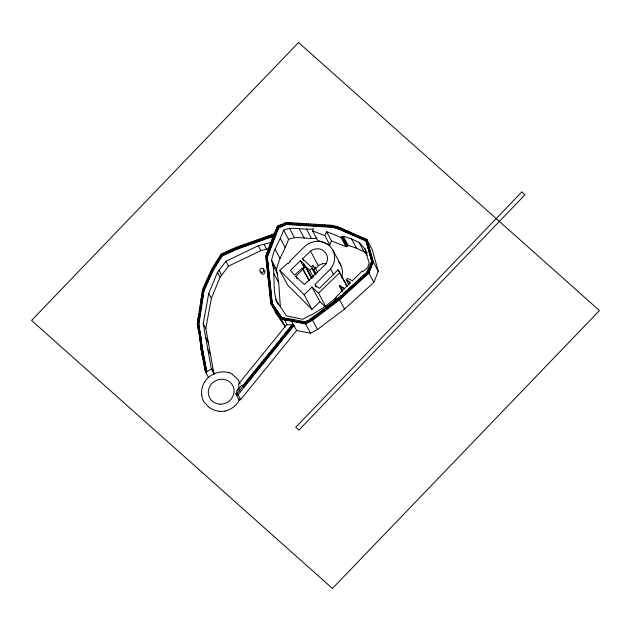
<?xml version="1.0" encoding="UTF-8"?>
<svg xmlns="http://www.w3.org/2000/svg" width="631" height="631" viewBox="0 0 631 631"><rect width="100%" height="100%" fill="white"/><g stroke="black" fill="none" stroke-linecap="round" stroke-linejoin="round"><path stroke-width="0.95" d="M311.966 309.403L304.15 294.756L312.1 287.066L319.917 301.705L311.966 309.403L287.586 285.007L279.77 270.368L287.689 263.237L288.154 263.648L290.11 261.755L289.668 261.36L305.159 246.09A18.094 17.021 -28.1 0 1 329.295 245.719A18.094 17.021 -28.1 0 1 330.557 268.932L314.932 284.526L315.374 285.598L319.523 288.328L338.074 269.776L347.192 286.395M290.441 222.704L290.568 224.281L290.441 222.704L286.04 222.435L283.524 223.508L284.195 224.991L283.524 223.508M292.043 222.806L292.169 224.384L292.043 222.806L298.566 223.208L298.7 224.786L298.566 223.208M300.167 223.303L300.301 224.881L300.167 223.303L306.698 223.705L306.824 225.283L306.698 223.705M308.299 223.808L308.433 225.385L308.299 223.808L314.822 224.21L314.956 225.788L314.822 224.21M316.423 224.305L316.557 225.882L316.423 224.305L322.954 224.715L323.088 226.292L322.954 224.715M324.689 226.387L324.555 224.81L331.078 225.212L331.212 226.789L331.078 225.212M332.545 226.474L332.679 225.362L337.853 226.813L339.431 227.815L338.965 228.824L332.545 226.474L332.805 226.963L332.679 225.362M197.677 322.536L198.781 322.646L199.538 315.563L198.442 315.453L197.416 322.047L199.704 336.725M198.946 314.388L200.035 314.498L200.792 307.415L199.704 307.313L198.702 315.942L198.442 315.453M200.201 306.248L201.289 306.35L202.038 299.275L200.958 299.165L199.964 307.802L199.704 307.313M201.455 298.108L202.535 298.211L203.292 291.128L202.212 291.025L201.218 299.654L200.958 299.165M204.247 364.994L205.619 372.101L206.542 371.312L202.133 347.791L198.576 323.979L203.734 290.441L212.679 270.486L221.789 255.579L236.617 248.835L273.286 235.836M205.88 372.59L206.802 371.793L202.393 348.28L198.836 324.468L203.994 290.923L212.939 270.975L222.049 256.068L236.877 249.324L274.406 236.018M198.126 319.696L198.418 317.819M199.38 311.564L199.672 309.687M200.634 303.424L200.926 301.539M201.896 295.276L202.188 293.399M207.354 279.675L202.472 291.514L202.212 291.025M198.102 321.928L197.724 324.358L197.464 323.877M201.628 299.133L201.928 297.225M202.22 295.316L202.519 293.399M229.156 372.74L227.436 372.306A16.856 15.854 -28.1 0 0 223.287 371.848L221.102 372.022A17.826 16.769 -28.1 0 0 219.856 372.18L217.482 372.669A10.664 10.033 -28.1 0 0 214.54 373.741L213.948 373.765L211.338 368.883L203.221 323.656L208.758 293.391L217.49 272.34L225.866 261.273L258.331 245.751L269.839 242.73L270.707 244.355M213.948 373.765L205.832 328.53L211.361 298.274L220.101 277.222L228.469 266.156L260.934 250.633L268.214 248.701M281.576 317.306L284.336 317.969L284.1 319.049L280.85 318.269L277.782 313.741L278.736 313.11L281.576 317.306L281.836 317.787L272.056 303.353L267.142 256.754L278.429 227.444L286.45 224.029L332.466 226.868L337.695 228.335L366.083 240.711L371.864 261.51M281.11 318.75L284.313 319.523L284.597 318.458L288.02 319.026M285.922 318.229L285.938 319.799L285.922 318.229L292.327 319.325L292.311 320.879L292.327 319.325M293.888 319.633L293.872 321.187L293.888 319.633L300.253 320.887L300.238 322.449L300.253 320.887M301.799 322.756L301.815 321.195L304.97 321.818L307.936 320.232L308.701 321.668M278.263 304.655C271.093 291.285 276.441 274.619 271.575 260.295C273.657 249.474 280.077 240.419 283.635 230.134C293.092 225.961 303.645 230.607 313.631 228.761L312.542 230.891L317.496 240.166L329.839 244.931L331.504 240.908L326.55 231.632L324.894 235.663L329.839 244.931M235.205 405.623L235.655 405.181A19.419 18.267 -28.1 0 0 239.181 400.346L235.805 394.004A22.471 21.139 -28.1 0 0 237.114 390.652C237.224 387.615 239.535 389.579 240.411 391.819M280.377 306.926L278.705 282.672L276.528 269.563C278.602 258.742 285.023 249.695 288.58 239.409C297.469 235.284 307.384 239.693 316.794 238.108M268.025 252.802L266.881 256.265L267.426 259.483L266.306 259.649L265.73 256.202L266.952 252.518L268.285 253.283L266.952 252.518M270.817 245.238L268.782 251.785L267.71 251.501L269.768 244.891L271.078 245.727M266.298 255.768L268.009 250.594M266.542 256.312L268.27 251.083L267.749 250.105M285.251 326.937L276.173 313.536L270.699 303.29L270.328 299.788L271.456 299.63L272.316 303.842L267.402 257.243L278.689 227.933L286.711 224.518L332.726 227.357L337.956 228.824L366.343 241.192L371.856 261.053M268.309 249.805L269.216 247.431M268.569 250.294L269.476 247.92M366.69 272.237L367.699 273.499L366.69 272.237L369.458 266.456L370.776 267.284L369.458 266.456M370.042 264.973L371.359 265.801L370.042 264.973L371.604 261.029L371.02 258.939L372.109 258.607L372.369 259.089M369.727 266.937L370.925 263.884M368.323 271.638L371.083 264.634M367.439 273.01L368.409 272.135L370.515 266.795M371.099 265.312L372.787 261.029L372.109 258.607M373.047 261.518L368.67 272.624L339.368 299.26L312.29 319.751L305.365 323.458L284.313 319.523M285.677 319.31L291.175 320.225L296.641 330.47L310.57 333.215L317.496 329.516L344.581 309.016L373.883 282.38L378.261 271.283L372.258 249.671L366.785 239.425L362.58 237.548L362.328 239.031L362.58 237.548M273.365 235.923L274.682 236.759L273.365 235.923L275.763 229.905L277.08 230.733L275.763 229.905M276.354 228.422L277.664 229.258L276.354 228.422L277.325 226.15L282.018 224.147L282.278 224.636M276.82 230.252L274.414 236.27M277.403 228.769L278.168 226.955L286.19 223.54L290.307 223.792M270.36 243.416L271.669 244.252L270.36 243.416L272.773 237.398L274.083 238.234L272.773 237.398M273.286 238.408L269.776 247.131L269.256 246.153M271.409 243.763L273.822 237.745M341.489 236.593L346.435 245.869L346.04 246.753L341.087 237.485L341.489 236.593L342.704 237.146L347.657 246.421L348.225 245.467L343.272 236.191L342.704 237.146M206.282 283.682L203.632 289.59L203.892 290.079L202.74 289.968L202.48 289.479L205.256 283.295L206.542 284.171M205.911 281.844L207.197 282.72L205.911 281.844L208.687 275.66L209.973 276.536L208.687 275.66M209.334 274.201L210.62 275.077L209.334 274.201L212.316 268.112L213.515 269.121L212.316 268.112M208.948 276.141L211.724 269.958M205.706 284.423L202.961 290.536L202.701 290.047M206.495 282.672L210.415 273.941M211.196 272.198L214.508 266.416M206.936 282.231L209.713 276.047M210.36 274.588L213.254 268.632M338.705 228.343L339.17 227.326M340.172 228.911L340.637 227.894L346.845 230.907L346.332 231.9L340.172 228.911L340.432 229.392L340.637 227.894M346.072 231.411L346.585 230.418M347.507 232.05L348.02 231.056L354.125 234.156L353.612 235.15L347.507 232.05L347.768 232.539L348.02 231.056M353.352 234.661L353.865 233.667M354.788 235.3L355.3 234.306L361.405 237.398L360.893 238.392L354.788 235.3L355.048 235.789L355.3 234.306M360.632 237.903L361.145 236.909M204.483 382.22L205.13 381.227A13.148 12.368 -28.1 0 1 205.793 380.351L205.951 380.154A26.21 24.664 -28.1 0 1 206.621 379.397L207.418 378.553A35.32 33.23 -28.1 0 1 208.482 377.472L205.359 371.62L203.813 363.614L204.886 363.377L205.146 363.858M214.09 267.26L217.656 261.431L216.796 260.958L213.168 266.747L214.351 267.749L213.168 266.747M218.492 260.059L221.528 255.09L222.112 255.429L221.418 253.954L217.648 259.593L218.752 260.548L217.648 259.593M212.576 268.601L221.347 254.593L228.69 251.256M215.518 264.799L221.607 255.082M244.71 384.894L243.392 386.519L242.399 386.109L243.881 384.279L244.97 385.375L243.881 384.279M244.899 383.025L245.987 384.121L244.899 383.025L248.961 377.993L250.057 379.097L248.961 377.993M249.979 376.731L251.075 377.835L249.979 376.731L254.048 371.706L255.145 372.811L254.048 371.706M255.066 370.444L256.162 371.549L255.066 370.444L259.136 365.412L260.24 366.524L259.136 365.412M260.153 364.158L261.258 365.262L260.153 364.158L264.223 359.126L265.328 360.238L264.223 359.126M265.233 357.864L266.345 358.984L265.233 357.864L269.303 352.839L270.415 353.952L269.303 352.839M270.32 351.577L271.433 352.697L270.32 351.577L274.39 346.545L275.502 347.665L274.39 346.545M275.408 345.291L276.52 346.411L275.408 345.291L279.478 340.259L280.598 341.379L279.478 340.259M280.487 339.005L281.615 340.125L280.487 339.005L284.557 333.973L285.685 335.093L284.557 333.973M285.575 332.711L286.703 333.838L285.575 332.711L289.645 327.678L290.773 328.814L289.645 327.678M290.662 326.424L292.287 324.413L293.518 324.61L291.53 327.063L291.79 327.552L290.662 326.424L291.53 327.063M244.142 384.768L250.239 377.22M251.982 375.066L261.573 363.204M262.741 361.768L266.661 356.917M267.82 355.482L272.324 349.913M273.491 348.47L277.411 343.619M278.571 342.183L283.074 336.615M284.818 334.462L288.162 330.328M289.905 328.167L292.547 324.894L293.778 325.099L243.653 387.008M235.805 394.004L237.319 393.208L243.132 386.03L241.641 385.423L237.114 390.652M244.765 384.8L246.003 383.277M279.257 342.144L281.11 339.857M284.802 335.29L286.032 333.767M287.271 332.245L291.577 326.913M245.727 383.632L249.797 378.608M250.815 377.346L254.885 372.322M255.902 371.06L259.98 366.035M260.997 364.781L265.067 359.749M266.085 358.495L270.155 353.463M271.172 352.208L275.242 347.176M276.26 345.922L280.338 340.89M281.355 339.636L285.425 334.611M286.442 333.349L290.512 328.325M239.188 400.354L240.711 399.549L296.641 330.47M349.03 285.023L346.324 279.967L347.594 278.468L350.158 279.407L352.177 280.992L362.202 270.959L362.888 271.567L367.644 267.67L369.182 263.151L364.805 248.661L359.197 242.564L351.499 238.873L343.272 236.191M317.709 272.34L315.413 268.033L312.668 265.446L311.257 266.952L302.588 258.773L310.539 251.154L318.355 265.793L315.043 268.964M305.049 266.834L303.968 263.939L300.364 260.674L290.378 270.47L294.716 275.124L302.068 268.143L309.166 280.795M304.994 267.26L303.669 264.247M302.73 268.735L305.238 266.124L303.614 264.673M316.163 273.949L313.859 269.642L315.413 268.033M297.162 278.965L295.781 276.378L305.672 266.582L309.687 270.383L313.362 277.277M309.687 270.383L312.132 267.962L313.859 269.642M325.462 306.051L318.568 293.131L339.833 272.608M334.895 299.567L336.307 298.195M205.359 371.62L206.282 370.823L204.886 363.377M335.968 299.796L336.891 301.129L335.968 299.796L341.055 295.545L342.065 296.807L341.055 295.545M342.254 294.448L343.264 295.718L342.254 294.448L347.16 289.992L348.17 291.254L347.16 289.992M348.367 288.895L349.377 290.165L348.367 288.895L353.273 284.439L354.283 285.701L353.273 284.439M354.472 283.343L355.482 284.605L354.472 283.343L359.378 278.886L360.388 280.148L359.378 278.886M360.585 277.79L361.595 279.052L360.585 277.79L365.491 273.333L366.501 274.595L365.491 273.333M341.316 296.034L346.017 291.751M347.421 290.481L352.832 285.559M353.534 284.928L354.732 283.832M356.136 282.554L360.845 278.279M362.943 276.37L367.715 272.024L367.455 271.543M334.667 300.782L335.597 302.115L334.667 300.782L329.366 304.789L330.297 306.122L330.037 305.633L339.107 298.771L354.023 285.212M355.221 284.124L360.127 279.659M360.711 279.123L367.25 273.176M310.144 320.903L309.371 319.467L314.869 315.76L315.8 317.093L314.869 315.76M316.431 315.263L316.17 314.774L321.471 310.767L322.402 312.1L321.471 310.767M322.772 309.782L323.695 311.115L322.772 309.782L328.065 305.775L328.996 307.108L328.065 305.775M311.698 318.852L320.974 311.832M321.731 311.257L323.033 310.271M324.547 309.127L334.17 301.839M334.927 301.271L338.658 298.447M309.884 320.414L315.539 316.604M316.581 315.839L328.735 306.619M273.499 305.38L273.759 305.861L272.805 306.492L272.545 306.003L273.499 305.38L271.795 302.864M273.404 307.281L274.359 306.65L278.137 312.321L277.183 312.952L273.404 307.281L273.665 307.77L274.619 307.139L274.359 306.65M276.922 312.463L277.877 311.84M308.196 320.722L311.012 319.215M301.539 322.267L305.104 322.969L308.441 321.179M222.901 253.283L223.603 254.75L222.901 253.283L229.219 250.412L229.479 250.901L230.97 250.223L230.709 249.734L237.059 246.958L237.658 248.464L237.059 246.958M231.853 249.821L234.511 248.614M223.335 254.261L236.357 248.346L245.467 245.112L245.727 245.601L245.128 244.094L238.597 246.405L239.196 247.92L238.597 246.405M208.459 377.448A17.305 16.288 -28.1 0 1 212.639 374.648L214.556 373.773L211.953 368.89L210.036 369.766A18.678 17.573 -28.1 0 0 207.907 370.981L206.802 371.793L206.282 370.823M269.571 237.737L273.846 236.215M246.666 243.55L247.265 245.057L246.666 243.55L253.197 241.231L253.457 241.72M254.735 240.687L255.334 242.201L254.735 240.687L261.273 238.376L261.873 239.883L261.273 238.376M262.811 237.832L263.411 239.338L262.811 237.832L269.342 235.513L269.942 237.019L269.342 235.513M270.88 234.969L271.48 236.475L270.88 234.969L274.485 233.691M236.278 247.809L238.857 246.895M239.67 246.611L244.576 244.875M254.995 241.176L245.388 244.583L245.128 244.094M255.815 240.892L274.745 234.18M246.429 244.796L262.622 239.054L262.362 238.565M263.151 238.849L269.682 236.53M271.22 235.986L273.933 235.024M366.422 242.383L367.518 242.052L367.778 242.541L366.682 242.872L365.822 240.222L362.068 238.55M366.84 243.866L367.928 243.534L368.188 244.023L367.1 244.355L366.84 243.866L368.78 250.404L369.869 250.073L367.928 243.534M368.512 249.915L369.608 249.584M370.018 251.067L371.959 257.606L370.87 257.937L368.93 251.406L370.018 251.067L370.279 251.556M370.61 257.448L371.698 257.117M322.615 263.79L326.535 263.482M203.521 362.099L204.602 361.855L204.862 362.344L203.789 362.588L203.521 362.099L200.768 347.689L201.912 347.515L202.393 348.28M198.363 330.06L199.451 329.832L199.711 330.321L198.623 330.549L198.363 330.06L197.243 323.6L198.623 324.208L197.243 323.6M199.719 331.354L201.084 338.382L199.964 338.555L198.631 331.583L199.719 331.354L199.98 331.843M224.959 411.065L224.305 411.183A16.477 15.499 -28.1 0 1 221.923 411.412L219.241 411.286M199.704 338.066L200.824 337.893M200.997 339.439L201.983 346.466L200.863 346.632L199.877 339.604L200.997 339.439L201.257 339.92M200.603 346.151L201.723 345.977M266.045 259.16L267.165 258.994M267.331 260.532L268.254 267.299L267.126 267.465L266.203 260.698L267.331 260.532L267.591 261.021M266.866 266.976L267.994 266.81M268.151 268.356L269.074 275.116L267.954 275.282L267.031 268.514L268.151 268.356L268.412 268.838M267.694 274.793L268.814 274.627M267.86 276.339L268.98 276.173L269.24 276.662L268.12 276.828L267.86 276.339L268.782 283.098L269.902 282.94L268.98 276.173M268.522 282.617L269.642 282.451M269.808 283.989L270.731 290.757L269.603 290.923L268.68 284.155L269.808 283.989L270.068 284.478M269.342 290.434L270.47 290.268M269.508 291.972L270.628 291.806L270.888 292.295L269.768 292.461L269.508 291.972L270.431 298.739L271.551 298.573L270.628 291.806M270.171 298.25L271.291 298.084M346.324 279.967L350.394 282.593L344.061 288.888L343.169 287.736L339.541 285.677L342.278 291.688M211.338 368.883L211.953 368.89M292.303 223.287L286.3 222.917L277.585 226.632L270.029 245.38L269.768 244.891M296.034 223.524L300.427 223.792M306.958 224.194L308.559 224.297M315.082 224.699L319.483 224.967M323.214 225.196L324.815 225.299L324.555 224.81M326.677 225.417L329.477 225.582M331.338 225.701L336.386 226.821M298.163 224.123L302.028 224.36M291.908 223.895L298.439 224.297M300.04 224.391L306.563 224.794M308.173 224.896L314.695 225.299M316.297 225.401L322.82 225.803M324.429 225.898L330.952 226.3M202.48 289.479L203.632 289.59M201.194 297.619L202.275 297.722M199.94 305.759L201.029 305.861M198.686 313.907L199.775 314.009M197.416 322.047L198.52 322.157M289.858 319.333L294.149 320.122M291.972 325.249L286.916 324.405L238.573 383.932L238.778 385.36A17.502 16.461 -28.1 0 1 238.463 389.69M300.514 321.376L302.075 321.684L301.815 321.195M302.864 321.842L304.442 322.149M299.693 321.652L301.626 322.031M291.175 320.225L292.05 320.398M293.612 320.706L299.977 321.96M282.759 318.016L284.597 318.458M283.019 318.497L284.857 318.947L284.336 317.969M267.449 251.012L268.522 251.296M335.676 227.034L343.24 229.668M348.225 245.467L356.444 248.141L364.15 251.84L367.258 255.224M312.542 230.891L324.894 235.663M338.113 227.302L342.98 229.187L342.72 228.698M326.55 231.632L341.087 237.485M331.504 240.908L346.04 246.753M345.299 230.22L355.561 234.795M358.069 235.907L362.841 238.037M363.685 238.415L367.045 239.914L373.307 262.007L368.93 273.105L339.628 299.749L312.55 320.24L305.625 323.94L281.371 319.239L270.959 303.771L269.863 293.36M344.132 230.07L355.718 235.237M359.284 236.822L365.523 239.606M346.435 245.869L347.657 246.421M209.247 407.421L204.105 402.065A15.799 14.868 -28.1 0 1 202.22 397.869L201.683 394.714M232.421 374.451L237.958 379.381L239.796 383.419M339.573 286.632L343.051 289.874L335.771 297.414L336.039 297.753L326.408 305.585L311.193 315.255L310.744 314.924L302.706 319.27L286.442 315.855L275.558 299.599M312.1 287.066L318.568 293.131M319.917 301.705L324.949 306.421M295.781 276.378L304.355 284.565L325.872 264.066A16.682 15.696 -28.1 0 0 326.803 262.015C330.068 254.853 322.094 246.674 314.79 249.15A10.459 9.836 -28.1 0 0 310.468 251.059M279.77 270.368L304.15 294.756M329.366 304.789L330.037 305.633M316.17 314.774L317.101 316.115L316.841 315.626M270.699 303.29L272.545 306.003M346.774 285.835L338.074 269.776M365.822 240.222L366.343 241.192M368.93 251.406L369.19 251.887M372.787 261.029L378.261 271.283M371.02 258.939L371.28 259.428M371.604 261.029L372.124 261.999M364.805 248.661L367.053 252.881M366.098 251.769L366.997 253.457M359.197 242.564L364.15 251.84M351.499 238.873L356.444 248.141M368.409 272.135L373.883 282.38M342.231 229.7L342.751 230.678M337.853 226.813L338.374 227.791M337.435 227.846L337.956 228.824M332.718 225.788L332.979 226.277M332.466 226.868L332.726 227.357M333.089 250.539L340.906 265.178M348.596 281.032L349.953 283.564M343.169 287.736L344.069 289.424M340.212 285.748L341.568 288.272M330.573 268.948L333.791 274.974M339.541 285.677L342.696 291.577M306.461 229.069L311.414 238.344M339.107 298.771L344.581 309.016M338.397 297.958L338.918 298.936M299.283 228.887L304.229 238.163M312.668 265.446L313.591 267.173M312.132 267.962L315.808 274.848M312.171 268.672L314.932 273.838M289.416 228.162L294.369 237.43M286.04 222.435L286.561 223.406M286.19 223.54L286.711 224.518M302.588 258.773L303.511 260.493M305.672 266.582L312.116 278.642M315.39 284.936L316.312 286.663M305.696 266.984L311.675 278.184M305.806 267.386L306.729 269.106M307.644 270.825L311.328 277.719M315.397 285.393L316.312 287.113M303.858 264.421L305.238 267M282.436 225.141L282.696 225.63L282.018 224.147M300.364 260.674L304.039 267.568M283.635 230.134L288.58 239.409M303.172 269.153L309.151 280.353M278.168 226.955L278.689 227.933M277.325 226.15L277.845 227.121M277.687 228.067L278.208 229.045M276.638 227.704L277.159 228.682L273.98 236.664L273.46 235.686M280.322 238.463L285.267 247.731M268.711 235.734L269.232 236.712M274.982 249.04L279.935 258.308M312.029 319.27L317.496 329.516M311.438 318.363L311.959 319.341M268.814 250.412L269.334 251.39M263.916 244.252L266.527 249.135M304.97 321.818L305.491 322.796M271.575 260.295L276.528 269.563M305.104 322.969L310.57 333.215M272.726 264.862L277.679 274.13M266.881 256.265L267.402 257.243M265.73 256.202L265.99 256.691M273.759 273.397L278.705 282.672M258.331 245.751L260.934 250.633M266.203 260.698L266.463 261.187L266.148 258.166M253.536 242.257L253.804 242.746L253.197 241.231M267.031 268.514L267.292 269.003M291.435 319.152L291.956 320.122M292.287 324.413L292.808 325.383L294.038 325.588L238.1 394.675L236.586 395.471A22.471 21.139 -28.1 0 0 237.232 394.028M268.68 284.155L268.94 284.644M284.053 319.034L287.271 325.068M278.736 313.11L278.997 313.599L278.042 314.23L277.782 313.741M271.456 299.63L271.716 300.111L270.589 300.277L270.328 299.788M280.85 318.269L285.417 326.826M236.018 247.32L236.538 248.298M236.357 248.346L236.877 249.324M231.143 250.72L231.403 251.201L230.709 249.734M229.652 251.39L229.913 251.879L229.219 250.412M222.782 253.938L223.043 254.427M225.866 261.273L228.469 266.156M221.418 253.954L221.678 254.443M221.087 254.104L222.049 256.068M220.053 255.76L220.574 256.73M217.656 261.431L217.916 261.92L216.796 260.958M218.965 270.202L221.576 275.077M217.49 272.34L220.101 277.222M212.418 270.005L212.939 270.975M211.464 269.469L211.984 270.447M205.256 283.295L205.517 283.784M208.758 293.391L211.361 298.274M203.734 290.441L203.994 290.923M203.292 291.128L203.553 291.617M202.038 299.275L202.299 299.757M243.132 386.03L243.913 387.497M200.792 307.415L201.052 307.904M242.138 385.62L242.399 386.109M199.538 315.563L199.798 316.044M203.221 323.656L205.832 328.53M237.319 393.208L240.711 399.549M197.724 320.146L197.984 320.635M198.576 323.979L198.836 324.468M205.895 337.956L208.498 342.83M197.803 326.842L199.144 332.513M198.631 331.583L198.891 332.072M207.812 349.353L210.415 354.236M200.713 336.938L201.242 337.908M199.601 337.167L200.343 340.101M199.877 339.604L200.137 340.093M200.768 347.689L201.029 348.178L200.548 343.832M200.8 347.926L202.78 356.483M203.363 354.37L203.103 353.881L201.991 354.133L202.251 354.622M203.813 363.614L204.081 364.103L201.06 348.415M366.785 239.425L367.518 242.052M203.143 358.376L203.505 360.277M204.42 365.01L205.327 369.75M201.912 347.515L204.602 361.855M198.355 323.719L199.451 329.832M200.776 344.013L201.1 346.947M199.861 337.656L200.343 341.963M275.968 311.611L276.173 313.536M266.353 258.142L266.558 260.067M266.96 263.908L267.37 267.749M267.568 269.674L267.875 272.553M268.08 274.477L268.483 278.318M268.893 282.16L269.09 284.084M269.5 287.925L269.8 290.812M270.107 293.691L270.407 296.578M270.612 298.495L271.22 304.26M266.747 263.876L267.126 267.465M267.386 269.902L269.129 286.435M269.319 288.233L269.768 292.461M263.372 270.123A2.145 2.019 -28.1 0 1 264.973 272.537A2.145 2.019 -28.1 0 1 262.354 274.146A2.145 2.019 -28.1 0 1 260.879 271.653M239.67 398.973A20.752 19.529 -28.1 0 1 239.023 400.275M338.618 261.904A18.094 17.021 -28.1 0 1 341.726 277.317M318.284 265.706A10.459 9.836 -28.1 0 1 322.607 263.782M239.867 383.388A19.49 18.338 -28.1 0 1 240.056 383.829M229.163 372.724A8.779 8.266 -28.1 0 1 232.508 374.372M201.675 394.714A21.604 20.326 -28.1 0 1 204.389 382.181M219.249 411.246A21.391 20.129 -28.1 0 1 209.224 407.452M235.15 405.567A20.287 19.088 -28.1 0 1 224.967 411.112M298.558 42.529L31.55 320.438L332.442 588.471L599.45 310.562L298.558 42.529M521.774 192.005L295.726 427.282L298.897 430.097L524.945 194.821L521.774 192.005M203.387 355.403L202.283 355.655L202.543 356.144L203.647 355.892L203.387 355.403M261.762 272.434A2.145 2.019 -28.1 0 0 263.908 269.453A2.145 2.019 -28.1 0 0 260.256 269.271A2.145 2.019 -28.1 0 0 261.762 272.434M220.14 404.163A13.07 12.297 -28.1 0 0 232.855 385.801A13.07 12.297 -28.1 0 0 210.58 385.131A13.07 12.297 -28.1 0 0 220.14 404.163"/></g></svg>
